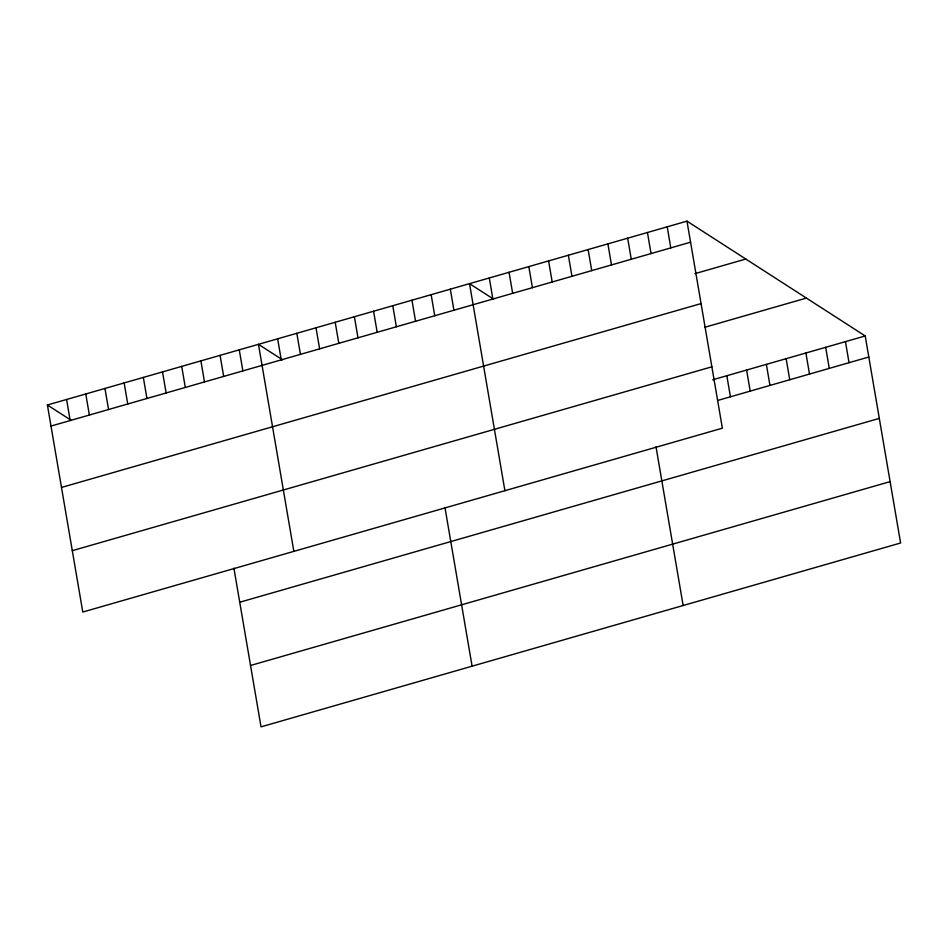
<?xml version="1.0" encoding="UTF-8"?>
<svg xmlns="http://www.w3.org/2000/svg" width="948" height="948" viewBox="0 0 948 948"><rect width="100%" height="100%" fill="white"/><g stroke="black" fill="none" stroke-linecap="round" stroke-linejoin="round"><path stroke-width="1.42" d="M686.968 221.145L722.364 428.188L82.784 612.041L47.4 404.997L686.968 221.145L865.216 335.959L900.6 543.003L261.032 726.855L233.907 568.148M51.002 426.067L690.571 242.202M694.955 273.652L745.792 259.041M61.49 487.438L701.058 303.585M704.72 327.297L806.393 298.075M72.297 550.669L711.865 366.817M712.706 379.793L865.216 335.959M717.719 400.447L868.806 357.017M239.726 602.241L879.306 418.388M250.533 665.484L890.113 481.631M493.529 299.118L469.521 283.653L504.905 490.697M282.468 359.79L258.46 344.325L293.844 551.369M47.4 404.997L71.408 420.462M845.438 341.647L849.041 362.705M825.672 347.324L829.275 368.381M805.907 353.012L809.509 374.069M786.141 358.688L789.731 379.745M766.363 364.376L769.966 385.433M746.597 370.052L750.2 391.121M726.832 375.74L730.434 396.797M667.202 226.833L670.805 247.89M647.437 232.509L651.039 253.578M627.671 238.197L631.261 259.254M656.016 446.804L683.141 605.511M607.893 243.873L611.496 264.942M588.127 249.561L591.73 270.618M568.362 255.249L571.964 276.306M548.596 260.925L552.186 281.983M528.818 266.613L532.421 287.671M509.052 272.289L512.655 293.347M489.286 277.977L492.889 299.035M450.324 289.176L453.926 310.233M431.139 294.686L434.741 315.743M411.953 300.208L415.556 321.265M444.956 507.476L472.092 666.183M392.768 305.718L396.371 326.776M373.583 311.24L377.186 332.298M354.398 316.751L357.989 337.808M335.201 322.273L338.803 343.33M316.016 327.783L319.618 348.84M296.831 333.293L300.433 354.362M277.646 338.815L281.248 359.873M239.275 349.848L242.866 370.905M220.078 355.358L223.681 376.415M200.893 360.88L204.495 381.937M181.708 366.39L185.31 387.448M162.523 371.912L166.125 392.97M143.338 377.423L146.94 398.48M124.152 382.933L127.743 404.002M104.955 388.455L108.558 409.512M85.77 393.965L89.373 415.034M66.585 399.487L70.188 420.545"/></g></svg>
